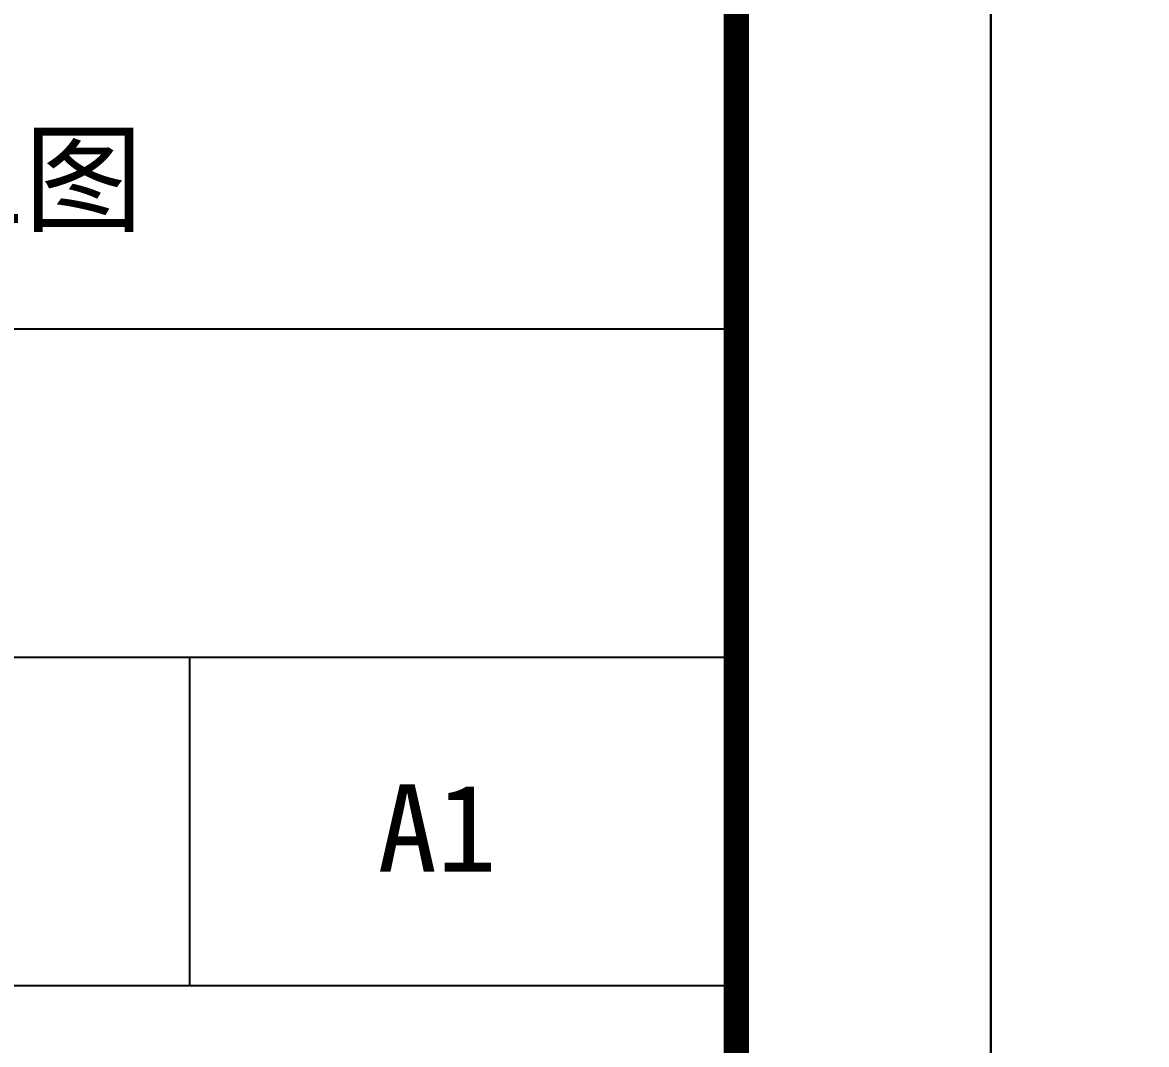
# Model space of a CAD drawing. Extents: x -737978 to 768813, y -372247 to 1140308.
# Drawn here: x 133769 to 138187, y -255800 to -251783 of the extents above; entities that cross this region are included whole.
import ezdxf

# ---------------------------------------------------------------- set-up
doc = ezdxf.new("R2010")
doc.units = 0
doc.header["$LTSCALE"] = 10
doc.header["$MEASUREMENT"] = 0
doc.layers.get('0').update_dxf_attribs({"linetype": 'CONTINUOUS'})
doc.layers.add('PUB_TITLE', color=4, linetype='CONTINUOUS')
doc.styles.add('-宋体', font='', dxfattribs={"width": 0.8})
doc.styles.get('-宋体').set_extended_font_data('SimSun')

# ---------------------------------------------------------------- blocks, each defined once
blk = doc.blocks.new('TQ1')
at = {"layer": 'PUB_TITLE'}
for p, q in [((-49854.8, -408254.8), (-43854.8, -408254.8)), ((-46854.8, -409154.8), (-43854.8, -409154.8)), ((-45354.8, -409154.8), (-45354.8, -410054.8)), ((-49854.8, -410054.8), (-43854.8, -410054.8))]:
    blk.add_line(p, q, dxfattribs=at)
at = {"layer": 'PUB_TITLE', "style": '-宋体'}
for s, p in [('施工图', (-46462.9, -407963.2)), ('A1', (-44838.8, -409743.4))]:
    blk.add_text(s, height=240, dxfattribs=at).set_placement(p)

msp = doc.modelspace()

# ---------------------------------------------------------------- linework, layer by layer
at = {"layer": 'PUB_TITLE'}
for points in [[(53474.9, -268609.7), (137574.9, -268609.7), (137574.9, -209209.7), (53474.9, -209209.7)], [(137574.9, -268609.7), (200624.9, -268609.7), (200624.9, -238909.7), (137574.9, -238909.7)]]:
    msp.add_lwpolyline(points, close=True, dxfattribs=at)
at = {"layer": 'PUB_TITLE', "const_width": 100}
msp.add_lwpolyline([(55974.9, -267609.7), (136574.9, -267609.7), (136574.9, -210209.7), (55974.9, -210209.7)], close=True, dxfattribs=at)

# ---------------------------------------------------------------- block references
at = {"xscale": 1.433507481003284, "yscale": 1.433507481003284, "zscale": 1.433507481003284}
msp.add_blockref('TQ1', (199441, 332248.9), dxfattribs=at)

doc.saveas('drawing.dxf')
